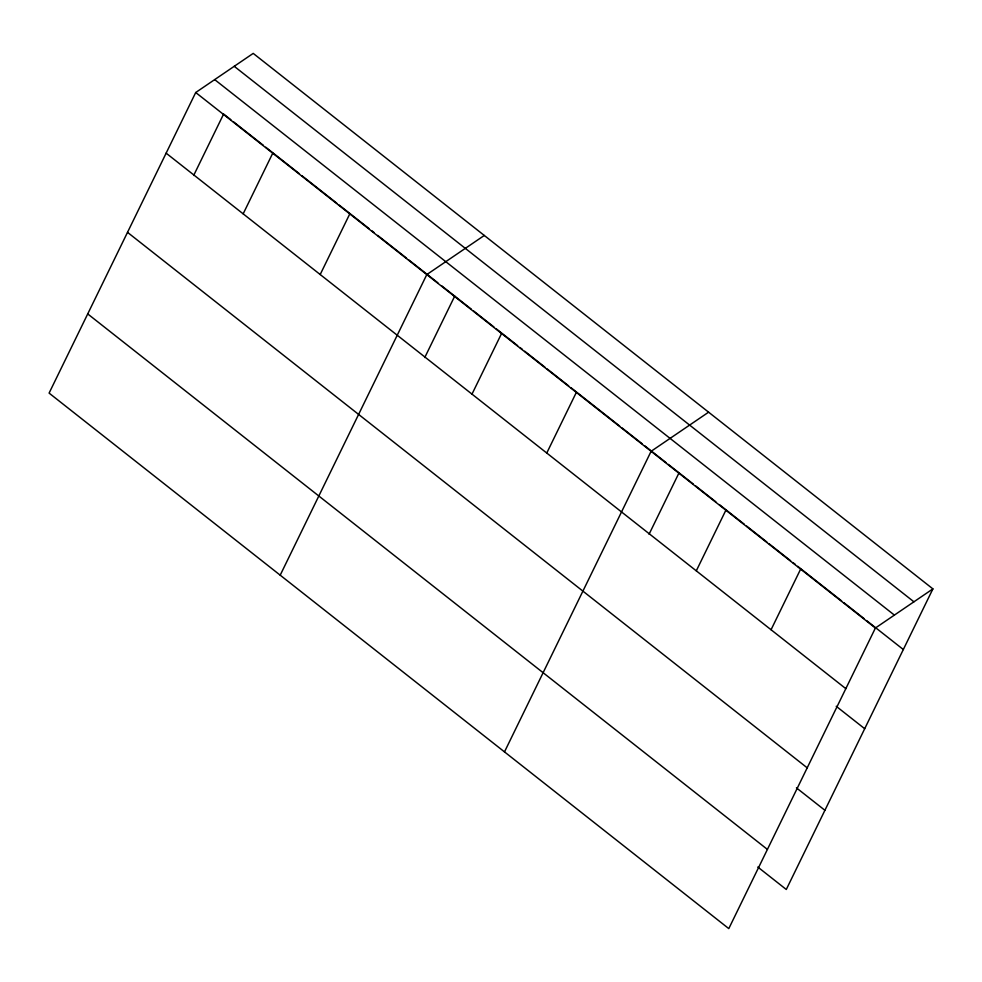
<?xml version="1.0" encoding="UTF-8"?>
<svg xmlns="http://www.w3.org/2000/svg" width="982" height="982" viewBox="0 0 982 982"><rect width="100%" height="100%" fill="white"/><g stroke="black" fill="none" stroke-linecap="round" stroke-linejoin="round"><path stroke-width="1.47" d="M195.713 92.517L49.1 393.107L728.791 928.604L875.404 628.014L932.9 588.893L253.209 53.396L195.713 92.517L875.404 628.014M193.663 175.471L223.626 114.035L230.856 119.718M243.168 213.843L272.738 153.204M320.193 274.53L349.776 213.892M280.201 575.182L426.802 274.579L484.298 235.459M424.764 357.534L454.727 296.098M471.998 394.126L501.569 333.487M546.765 453.033L576.336 392.395M504.49 751.893L651.103 451.303L708.599 412.182M649.065 534.257L679.028 472.821M696.299 570.837L725.87 510.198M771.054 629.744L800.637 569.106M932.9 588.893L786.287 889.483L757.809 867.045M234.232 66.31L913.923 601.806M214.677 79.603L894.381 615.1M233.262 121.621L263.348 145.324M265.754 147.226L299.461 173.777M301.867 175.668L336.777 203.176M339.183 205.066L369.269 228.769M371.675 230.672L374.081 232.562M377.689 235.41L406.585 258.168M408.991 260.07L437.874 282.828M441.483 285.676L471.348 309.195M473.717 311.061L493.885 326.957M496.266 328.823L517.624 345.652M519.994 347.53L522.375 349.396M524.744 351.261L544.924 367.158M547.293 369.036L568.652 385.865M571.033 387.73L619.691 426.065M622.06 427.931L642.24 443.827M644.609 445.705L665.968 462.534M668.349 464.4L693.267 484.04M695.637 485.906L715.817 501.802M719.376 504.613L744.295 524.241M746.676 526.107L766.844 542.003M769.225 543.881L790.584 560.71M792.953 562.576L795.334 564.441M797.703 566.319L841.611 600.91M843.992 602.776L864.16 618.672M866.529 620.55L903.33 649.532M166.13 153.155L845.821 688.652M836.222 706.279L864.7 728.718M127.513 232.341L807.204 767.838M796.427 787.859L824.917 810.297M87.717 313.921L767.408 849.418"/></g></svg>
